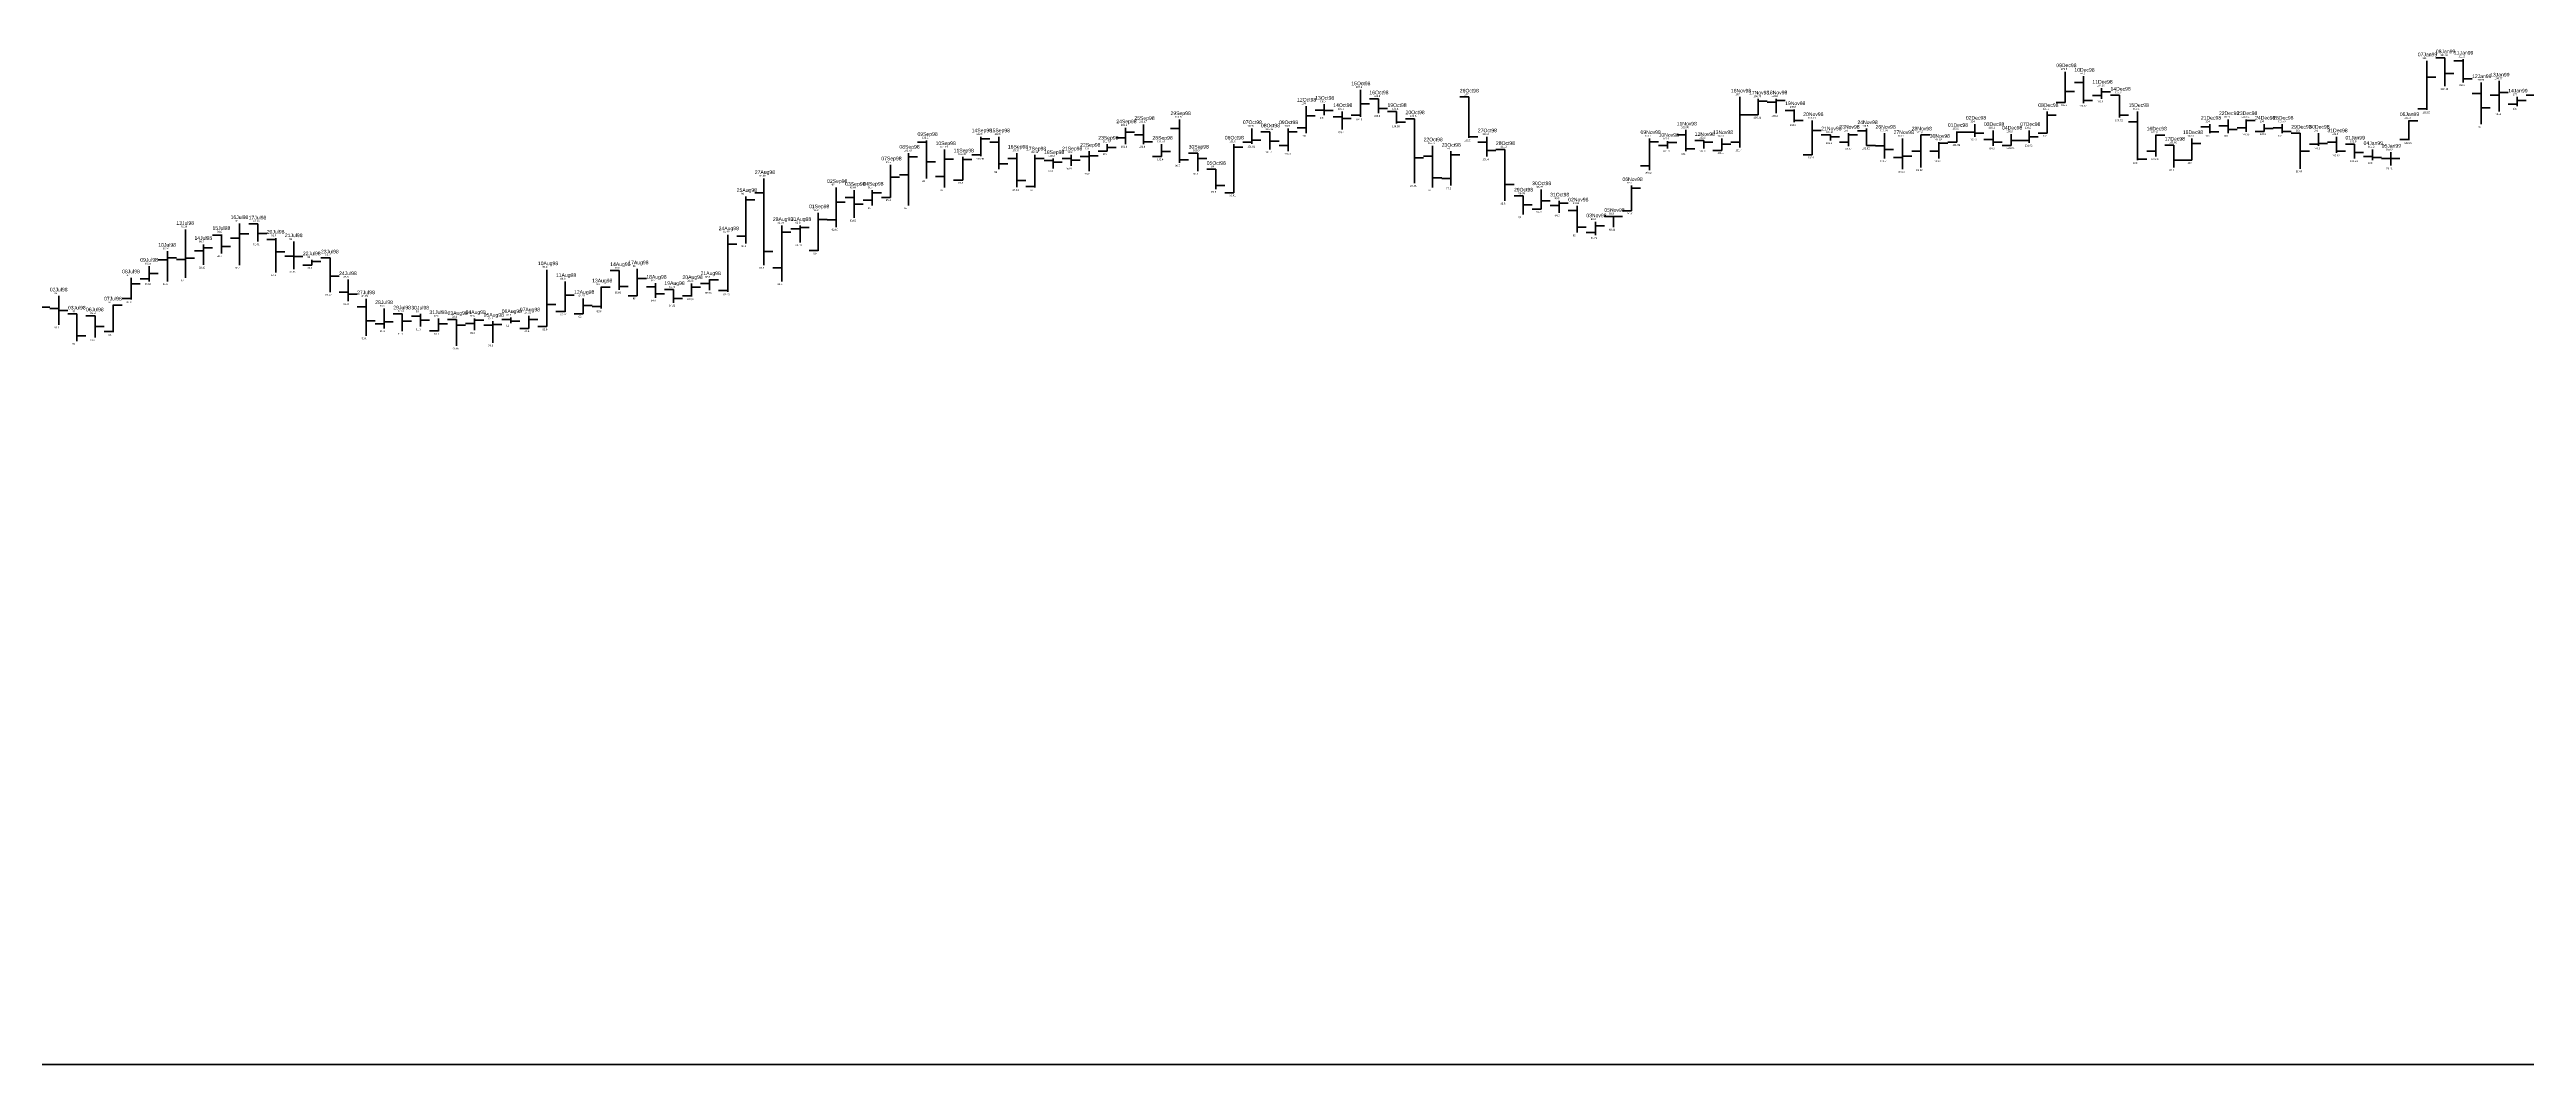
# Model space of a CAD drawing. Header units: inches. Extents: x 0 to 30000, y -20 to 2443.
# Drawn here: x 850.5 to 987.5, y 0 to 56.1 of the extents above; entities that cross this region are included whole.
import ezdxf

# ---------------------------------------------------------------- set-up
doc = ezdxf.new("R2010")
doc.units = ezdxf.units.IN
doc.header["$MEASUREMENT"] = 0
for name, color, linetype in [('axis', 7, 'Continuous'), ('DATE', 7, 'Continuous'), ('Graph', 7, 'Continuous'), ('Rate', 7, 'Continuous')]:
    doc.layers.add(name, color=color, linetype=linetype)
doc.styles.get("Standard").update_dxf_attribs({"font": 'arial.ttf'})

msp = doc.modelspace()

# ---------------------------------------------------------------- linework, layer by layer
at = {"layer": 'axis', "color": 7, "lineweight": 35}
msp.add_line((0, 0), (30000, 0), dxfattribs=at)
at = {"layer": 'Graph', "color": 3, "lineweight": 35}
for p, q in [((962, 54.9), (962, 53.2)), ((982, 55.5), (982, 52.785)), ((923, 53.9), (923, 52.4)), ((944, 53.5), (944, 50.7)), ((962, 53.805), (962.5, 53.805)), ((964, 53.575), (963.5, 53.575)), ((964, 53.99), (964, 53.4)), ((964, 53.79), (964.5, 53.79)), ((982, 54.6), (982.5, 54.6)), ((986, 53.61), (985.5, 53.61)), ((986, 54.385), (986, 52.7)), ((986, 53.75), (986.5, 53.75)), ((987, 53.5), (987, 53)), ((920, 53), (920, 51.5)), ((920, 52.46), (920.5, 52.46)), ((923, 52.5), (922.5, 52.5)), ((923, 53.13), (923.5, 53.13)), ((944, 52.52), (944.5, 52.52)), ((945, 52.505), (944.5, 52.505)), ((945, 53.39), (945, 52.505)), ((945, 53.275), (945.5, 53.275)), ((946, 53.205), (945.5, 53.205)), ((946, 53.4), (946, 52.6)), ((946, 53.3), (946.5, 53.3)), ((948, 52.195), (948, 50.3)), ((961, 52.7), (961, 51.5)), ((961, 52.5), (961.5, 52.5)), ((962, 53.2), (961.5, 53.2)), ((972, 52.255), (972, 51.575)), ((972, 52.2), (972.5, 52.2)), ((981, 52.2), (981, 51.105)), ((981, 52.185), (981.5, 52.185)), ((982, 52.85), (981.5, 52.85)), ((987, 53.1), (986.5, 53.1)), ((987, 53.3), (987.5, 53.3)), ((902, 51.3), (902, 50.225)), ((902, 51.195), (902.5, 51.195)), ((909, 50.895), (909, 50.5)), ((910, 51.25), (909.5, 51.25)), ((910, 51.8), (910, 50.9)), ((910, 51.56), (910.5, 51.56)), ((912, 50.89), (912, 50.2)), ((916, 50.9), (916, 48.205)), ((916, 50.72), (916.5, 50.72)), ((917, 51), (916.5, 51)), ((917, 51.75), (917, 50.905)), ((917, 51.12), (917.5, 51.12)), ((919, 50.825), (918.5, 50.825)), ((919, 51.75), (919, 50.505)), ((919, 51.57), (919.5, 51.57)), ((920, 51.8), (919.5, 51.8)), ((939, 51.2), (939, 49.46)), ((939, 51.02), (939.5, 51.02)), ((940, 50.815), (939.5, 50.815)), ((940, 51.05), (940, 50.65)), ((940, 50.99), (940.5, 50.99)), ((943, 51.2), (943, 50.55)), ((943, 50.885), (943.5, 50.885)), ((944, 51.005), (943.5, 51.005)), ((948, 51.65), (948.5, 51.65)), ((950, 51.005), (949.5, 51.005)), ((950, 51.5), (950, 50.785)), ((950, 51.4), (950.5, 51.4)), ((953, 51.2), (953, 49.515)), ((954, 51.4), (954, 49.61)), ((954, 51.4), (954.5, 51.4)), ((955, 50.995), (955, 50.1)), ((955, 50.95), (955.5, 50.95)), ((956, 50.995), (955.5, 50.995)), ((956, 51.6), (956, 50.995)), ((956, 51.55), (956.5, 51.55)), ((959, 50.825), (958.5, 50.825)), ((959, 51.45), (959, 50.825)), ((959, 51.1), (959.5, 51.1)), ((960, 51.1), (959.5, 51.1)), ((960, 51.65), (960, 50.96)), ((960, 51.3), (960.5, 51.3)), ((961, 51.5), (960.5, 51.5)), ((967, 51.4), (967, 50.21)), ((967, 51.395), (967.5, 51.395)), ((969, 51.2), (969, 50)), ((969, 50.925), (969.5, 50.925)), ((972, 51.8), (971.5, 51.8)), ((973, 51.6), (972.5, 51.6)), ((973, 52), (973, 51.6)), ((973, 51.75), (973.5, 51.75)), ((976, 50.9), (975.5, 50.9)), ((976, 51.5), (976, 50.8)), ((976, 50.925), (976.5, 50.925)), ((981, 51.15), (980.5, 51.15)), ((897, 49.75), (897, 47.95)), ((898, 50.395), (898, 47.5)), ((898, 50.185), (898.5, 50.185)), ((900, 50.59), (900, 48.5)), ((900, 50.06), (900.5, 50.06)), ((901, 50.19), (901, 48.9)), ((901, 50.04), (901.5, 50.04)), ((902, 50.3), (901.5, 50.3)), ((905, 50.295), (905, 48.5)), ((905, 50.105), (905.5, 50.105)), ((908, 50.2), (907.5, 50.2)), ((908, 50.5), (908, 49.4)), ((908, 50.24), (908.5, 50.24)), ((909, 50.5), (908.5, 50.5)), ((909, 50.7), (909.5, 50.7)), ((912, 50.2), (911.5, 50.2)), ((912, 50.49), (912.5, 50.49)), ((928, 50.5), (928, 48.6)), ((928, 50.3), (928.5, 50.3)), ((939, 49.7), (938.5, 49.7)), ((943, 50.55), (942.5, 50.55)), ((948, 50.3), (947.5, 50.3)), ((953, 50.15), (952.5, 50.15)), ((953, 50.225), (953.5, 50.225)), ((954, 50.5), (953.5, 50.5)), ((955, 50.505), (954.5, 50.505)), ((967, 50.5), (966.5, 50.5)), ((969, 50), (968.5, 50)), ((980, 50.1), (979.5, 50.1)), ((980, 50.45), (980, 49.705)), ((980, 50.1), (980.5, 50.1)), ((889, 48), (889, 45.4)), ((894, 48.5), (894, 46.31)), ((896, 48.35), (896, 47.5)), ((896, 48.195), (896.5, 48.195)), ((897, 49.06), (897.5, 49.06)), ((898, 49.2), (897.5, 49.2)), ((900, 49.1), (899.5, 49.1)), ((901, 48.9), (900.5, 48.9)), ((905, 48.55), (904.5, 48.55)), ((916, 48.205), (915.5, 48.205)), ((928, 49), (927.5, 49)), ((933, 48.375), (933, 47.3)), ((938, 48.6), (938, 47.205)), ((938, 48.45), (938.5, 48.45)), ((889, 47.815), (889.5, 47.815)), ((893, 47.1), (893, 45)), ((893, 46.72), (893.5, 46.72)), ((894, 46.7), (893.5, 46.7)), ((894, 47.685), (894.5, 47.685)), ((896, 47.8), (895.5, 47.8)), ((897, 47.95), (896.5, 47.95)), ((933, 47.3), (932.5, 47.3)), ((933, 47.755), (933.5, 47.755)), ((934, 47.5), (933.5, 47.5)), ((934, 47.75), (934, 47.1)), ((934, 47.635), (934.5, 47.635)), ((936, 46.6), (936, 45.855)), ((937, 46.9), (936.5, 46.9)), ((937, 46.9), (937, 46.31)), ((937, 46.9), (937.5, 46.9)), ((938, 47.205), (937.5, 47.205)), ((858, 46.18), (858, 43.5)), ((859, 45.35), (859, 44.21)), ((861, 45.69), (860.5, 45.69)), ((861, 46.5), (861, 44.2)), ((861, 45.935), (861.5, 45.935)), ((888, 45.885), (888, 42.725)), ((888, 45.355), (888.5, 45.355)), ((889, 45.8), (888.5, 45.8)), ((891, 46.395), (891, 43.3)), ((891, 46.03), (891.5, 46.03)), ((892, 46.2), (891.5, 46.2)), ((892, 46.4), (892, 45.455)), ((892, 46.28), (892.5, 46.28)), ((936, 46), (935.5, 46)), ((936, 46.37), (936.5, 46.37)), ((856, 44.145), (856, 43.295)), ((857, 44.5), (856.5, 44.5)), ((857, 44.97), (857, 43.3)), ((857, 44.605), (857.5, 44.605)), ((858, 44.51), (857.5, 44.51)), ((858, 44.59), (858.5, 44.59)), ((859, 45), (858.5, 45)), ((859, 45.15), (859.5, 45.15)), ((865, 44.2), (864.5, 44.2)), ((865, 44.5), (865, 44.2)), ((865, 44.395), (865.5, 44.395)), ((878, 43.95), (878, 40.8)), ((883, 44), (883, 42.5)), ((891, 44.05), (890.5, 44.05)), ((893, 45.005), (892.5, 45.005)), ((855, 43.5), (855, 42.3)), ((855, 43.16), (855.5, 43.16)), ((856, 43.45), (855.5, 43.45)), ((856, 43.735), (856.5, 43.735)), ((879, 43.3), (879, 41.62)), ((879, 42.55), (879.5, 42.55)), ((881, 43), (881, 41.8)), ((881, 42.98), (881.5, 42.98)), ((883, 42.5), (882.5, 42.5)), ((883, 43.455), (883.5, 43.455)), ((886, 42.5), (885.5, 42.5)), ((886, 43.19), (886, 42.465)), ((886, 42.99), (886.5, 42.99)), ((887, 43.185), (886.5, 43.185)), ((887, 43.4), (887, 42.815)), ((887, 43.395), (887.5, 43.395)), ((888, 42.8), (887.5, 42.8)), ((850, 41.875), (850.5, 41.875)), ((854, 42), (854, 40.5)), ((854, 41.99), (854.5, 41.99)), ((855, 42.35), (854.5, 42.35)), ((869, 41.8), (869, 40.7)), ((872, 41.25), (872, 40.55)), ((874, 41.25), (874, 40.6)), ((874, 41.16), (874.5, 41.16)), ((877, 41.395), (877, 40.7)), ((877, 41.19), (877.5, 41.19)), ((878, 42.03), (878.5, 42.03)), ((879, 41.645), (878.5, 41.645)), ((880, 41.5), (879.5, 41.5)), ((880, 42.365), (880, 41.5)), ((880, 41.975), (880.5, 41.975)), ((881, 41.905), (880.5, 41.905)), ((854, 40.53), (853.5, 40.53)), ((869, 40.95), (868.5, 40.95)), ((869, 41.075), (869.5, 41.075)), ((872, 40.565), (871.5, 40.565)), ((872, 40.95), (872.5, 40.95)), ((874, 40.975), (873.5, 40.975)), ((875, 40.875), (874.5, 40.875)), ((875, 41.1), (875, 39.9)), ((875, 40.925), (875.5, 40.925)), ((877, 40.7), (876.5, 40.7)), ((878, 40.8), (877.5, 40.8))]:
    msp.add_line(p, q, dxfattribs=at)
at = {"layer": 'Graph', "color": 1, "lineweight": 35}
for p, q in [((983, 55.67), (982.5, 55.67)), ((983, 55.67), (983, 54.09)), ((984, 55.5), (983.5, 55.5)), ((984, 55.6), (984, 54.3)), ((929, 53.5), (928.5, 53.5)), ((929, 53.5), (929, 51.25)), ((963, 54.305), (962.5, 54.305)), ((963, 54.65), (963, 53.16)), ((965, 53.6), (964.5, 53.6)), ((965, 53.6), (965, 52.36)), ((983, 54.8), (983.5, 54.8)), ((984, 54.5), (984.5, 54.5)), ((985, 53.7), (984.5, 53.7)), ((985, 54.295), (985, 52)), ((988, 53.6), (987.5, 53.6)), ((913, 52.25), (913, 49.85)), ((921, 52.775), (920.5, 52.775)), ((921, 53.1), (921, 52.5)), ((921, 52.745), (921.5, 52.745)), ((922, 52.4), (921.5, 52.4)), ((922, 52.7), (922, 51.7)), ((922, 52.31), (922.5, 52.31)), ((924, 53.4), (923.5, 53.4)), ((924, 53.4), (924, 52.6)), ((924, 52.865), (924.5, 52.865)), ((925, 52.7), (924.5, 52.7)), ((925, 52.7), (925, 52.025)), ((925, 52.115), (925.5, 52.115)), ((926, 52.29), (925.5, 52.29)), ((926, 52.3), (926, 48.73)), ((947, 52.75), (946.5, 52.75)), ((947, 52.8), (947, 52.1)), ((947, 52.2), (947.5, 52.2)), ((963, 53.3), (963.5, 53.3)), ((965, 52.5), (965.5, 52.5)), ((966, 52.125), (965.5, 52.125)), ((966, 52.7), (966, 50)), ((971, 52.25), (971, 51.5)), ((985, 52.895), (985.5, 52.895)), ((899, 51), (898.5, 51)), ((899, 51.1), (899, 49)), ((903, 51), (902.5, 51)), ((903, 51.3), (903, 49.5)), ((911, 51.4), (910.5, 51.4)), ((911, 51.985), (911, 50.9)), ((911, 51.015), (911.5, 51.015)), ((913, 51.75), (912.5, 51.75)), ((918, 51.575), (917.5, 51.575)), ((918, 51.575), (918, 50.6)), ((918, 51.06), (918.5, 51.06)), ((927, 50.8), (927, 48.5)), ((929, 51.29), (929.5, 51.29)), ((930, 51), (929.5, 51)), ((930, 51.3), (930, 50.2)), ((941, 51.4), (940.5, 51.4)), ((941, 51.675), (941, 50.5)), ((942, 51.1), (941.5, 51.1)), ((942, 51.1), (942, 50.65)), ((942, 51.005), (942.5, 51.005)), ((949, 51.405), (948.5, 51.405)), ((949, 51.405), (949, 51.1)), ((949, 51.3), (949.5, 51.3)), ((951, 51.625), (950.5, 51.625)), ((951, 51.75), (951, 50.81)), ((951, 50.81), (951.5, 50.81)), ((952, 50.8), (951.5, 50.8)), ((952, 51.495), (952, 50.1)), ((957, 51.56), (956.5, 51.56)), ((957, 52), (957, 51.3)), ((957, 51.495), (957.5, 51.495)), ((958, 51.15), (957.5, 51.15)), ((958, 51.65), (958, 50.8)), ((958, 51), (958.5, 51)), ((968, 50.84), (967.5, 50.84)), ((968, 50.84), (968, 49.6)), ((970, 51.85), (969.5, 51.85)), ((970, 52), (970, 51.5)), ((970, 51.575), (970.5, 51.575)), ((971, 51.9), (970.5, 51.9)), ((971, 51.7), (971.5, 51.7)), ((974, 51.8), (973.5, 51.8)), ((974, 51.995), (974, 51.5)), ((974, 51.6), (974.5, 51.6)), ((975, 51.5), (974.5, 51.5)), ((975, 51.5), (975, 49.525)), ((977, 50.995), (976.5, 50.995)), ((977, 51.3), (977, 50.41)), ((978, 50.9), (977.5, 50.9)), ((978, 50.9), (978, 50.105)), ((899, 49.915), (899.5, 49.915)), ((903, 49.805), (903.5, 49.805)), ((904, 50.1), (903.5, 50.1)), ((904, 50.4), (904, 48.505)), ((906, 49.98), (905.5, 49.98)), ((906, 50.1), (906, 49.55)), ((906, 49.9), (906.5, 49.9)), ((907, 50.1), (906.5, 50.1)), ((907, 50.3), (907, 49.7)), ((907, 50.005), (907.5, 50.005)), ((913, 50.025), (913.5, 50.025)), ((914, 50.4), (913.5, 50.4)), ((914, 50.4), (914, 49.4)), ((914, 50.1), (914.5, 50.1)), ((915, 49.5), (914.5, 49.5)), ((915, 49.5), (915, 48.4)), ((926, 50.135), (926.5, 50.135)), ((927, 50.22), (926.5, 50.22)), ((930, 50.545), (930.5, 50.545)), ((931, 50.6), (930.5, 50.6)), ((931, 50.6), (931, 47.75)), ((941, 50.625), (941.5, 50.625)), ((952, 50.59), (952.5, 50.59)), ((966, 50.055), (966.5, 50.055)), ((968, 50), (968.5, 50)), ((975, 50.495), (975.5, 50.495)), ((977, 50.5), (977.5, 50.5)), ((978, 50.425), (978.5, 50.425)), ((979, 50.2), (978.5, 50.2)), ((979, 50.6), (979, 50)), ((979, 50.15), (979.5, 50.15)), ((890, 48.205), (889.5, 48.205)), ((890, 48.995), (890, 44.2)), ((895, 48.34), (895, 46.81)), ((904, 48.875), (904.5, 48.875)), ((915, 48.605), (915.5, 48.605)), ((927, 49.035), (927.5, 49.035)), ((931, 48.66), (931.5, 48.66)), ((932, 48.025), (931.5, 48.025)), ((932, 48.025), (932, 47)), ((895, 47.95), (894.5, 47.95)), ((895, 47.565), (895.5, 47.565)), ((932, 47.535), (932.5, 47.535)), ((935, 47.225), (934.5, 47.225)), ((935, 47.475), (935, 46)), ((860, 45.85), (859.5, 45.85)), ((860, 45.9), (860, 44.85)), ((860, 45.23), (860.5, 45.23)), ((862, 46.48), (861.5, 46.48)), ((862, 46.48), (862, 45.505)), ((862, 45.96), (862.5, 45.96)), ((863, 45.61), (862.5, 45.61)), ((863, 45.7), (863, 43.8)), ((864, 45.5), (864, 43.98)), ((935, 46.3), (935.5, 46.3)), ((863, 44.94), (863.5, 44.94)), ((864, 44.7), (863.5, 44.7)), ((864, 44.68), (864.5, 44.68)), ((866, 44.6), (865.5, 44.6)), ((866, 44.6), (866, 42.71)), ((882, 43.9), (881.5, 43.9)), ((882, 43.9), (882, 42.83)), ((890, 44.96), (890.5, 44.96)), ((851, 42.5), (851, 40.9)), ((866, 43.595), (866.5, 43.595)), ((867, 42.7), (866.5, 42.7)), ((867, 43.4), (867, 42.2)), ((867, 42.6), (867.5, 42.6)), ((882, 43.015), (882.5, 43.015)), ((884, 43), (883.5, 43)), ((884, 43.2), (884, 42.4)), ((884, 42.615), (884.5, 42.615)), ((885, 42.855), (884.5, 42.855)), ((885, 42.855), (885, 42.11)), ((851, 41.795), (850.5, 41.795)), ((851, 41.695), (851.5, 41.695)), ((852, 41.5), (851.5, 41.5)), ((852, 41.5), (852, 40)), ((853, 41.4), (852.5, 41.4)), ((853, 41.4), (853, 40.2)), ((868, 41.9), (867.5, 41.9)), ((868, 42.345), (868, 40.3)), ((868, 41.13), (868.5, 41.13)), ((870, 41.505), (869.5, 41.505)), ((870, 41.505), (870, 40.55)), ((871, 41.375), (870.5, 41.375)), ((871, 41.5), (871, 40.8)), ((871, 41.155), (871.5, 41.155)), ((873, 41.2), (872.5, 41.2)), ((873, 41.2), (873, 39.74)), ((876, 41.2), (875.5, 41.2)), ((876, 41.3), (876, 41)), ((885, 42.36), (885.5, 42.36)), ((852, 40.29), (852.5, 40.29)), ((853, 40.815), (853.5, 40.815)), ((870, 41.105), (870.5, 41.105)), ((873, 40.875), (873.5, 40.875)), ((876, 41.1), (876.5, 41.1))]:
    msp.add_line(p, q, dxfattribs=at)

# ---------------------------------------------------------------- texts
at = {"layer": 'DATE'}
for s, p in [('09Dec98', (961.5, 55.15)), ('10Dec98', (962.5, 54.9)), ('07Jan99', (981.5, 55.75)), ('08Jan99', (982.5, 55.92)), ('11Jan99', (983.5, 55.85)), ('13Jan99', (985.5, 54.635)), ('12Oct98', (919.5, 53.25)), ('13Oct98', (920.5, 53.35)), ('15Oct98', (922.5, 54.15)), ('16Oct98', (923.5, 53.65)), ('26Oct98', (928.5, 53.75)), ('16Nov98', (943.5, 53.75)), ('17Nov98', (944.5, 53.64)), ('18Nov98', (945.5, 53.65)), ('11Dec98', (963.5, 54.24)), ('14Dec98', (964.5, 53.85)), ('12Jan99', (984.5, 54.545)), ('14Jan99', (986.5, 53.75)), ('24Sep98', (909.5, 52.05)), ('25Sep98', (910.5, 52.235)), ('29Sep98', (912.5, 52.5)), ('07Oct98', (916.5, 52)), ('09Oct98', (918.5, 52)), ('14Oct98', (921.5, 52.95)), ('19Oct98', (924.5, 52.95)), ('20Oct98', (925.5, 52.55)), ('11Nov98', (940.5, 51.925)), ('19Nov98', (946.5, 53.05)), ('20Nov98', (947.5, 52.445)), ('24Nov98', (950.5, 52)), ('02Dec98', (956.5, 52.25)), ('03Dec98', (957.5, 51.9)), ('07Dec98', (959.5, 51.9)), ('08Dec98', (960.5, 52.95)), ('15Dec98', (965.5, 52.95)), ('21Dec98', (969.5, 52.25)), ('22Dec98', (970.5, 52.5)), ('23Dec98', (971.5, 52.505)), ('24Dec98', (972.5, 52.25)), ('28Dec98', (973.5, 52.245)), ('06Jan99', (980.5, 52.45)), ('08Sep98', (897.5, 50.645)), ('09Sep98', (898.5, 51.35)), ('10Sep98', (899.5, 50.84)), ('14Sep98', (901.5, 51.55)), ('15Sep98', (902.5, 51.55)), ('16Sep98', (903.5, 50.65)), ('17Sep98', (904.5, 50.545)), ('21Sep98', (906.5, 50.55)), ('22Sep98', (907.5, 50.75)), ('23Sep98', (908.5, 51.145)), ('28Sep98', (911.5, 51.14)), ('30Sep98', (913.5, 50.65)), ('06Oct98', (915.5, 51.15)), ('08Oct98', (917.5, 51.825)), ('22Oct98', (926.5, 51.05)), ('23Oct98', (927.5, 50.75)), ('27Oct98', (929.5, 51.55)), ('28Oct98', (930.5, 50.85)), ('09Nov98', (938.5, 51.45)), ('10Nov98', (939.5, 51.3)), ('12Nov98', (941.5, 51.35)), ('13Nov98', (942.5, 51.45)), ('21Nov98', (948.5, 51.655)), ('23Nov98', (949.5, 51.75)), ('26Nov98', (951.5, 51.745)), ('27Nov98', (952.5, 51.45)), ('28Nov98', (953.5, 51.65)), ('30Nov98', (954.5, 51.245)), ('01Dec98', (955.5, 51.85)), ('04Dec98', (958.5, 51.7)), ('16Dec98', (966.5, 51.65)), ('17Dec98', (967.5, 51.09)), ('18Dec98', (968.5, 51.45)), ('29Dec98', (974.5, 51.75)), ('30Dec98', (975.5, 51.75)), ('31Dec98', (976.5, 51.55)), ('01Jan99', (977.5, 51.15)), ('04Jan99', (978.5, 50.85)), ('05Jan99', (979.5, 50.7)), ('27Aug98', (889.5, 49.245)), ('07Sep98', (896.5, 50)), ('11Sep98', (900.5, 50.44)), ('18Sep98', (905.5, 50.35)), ('05Oct98', (914.5, 49.75)), ('25Aug98', (888.5, 48.25)), ('02Sep98', (893.5, 48.75)), ('03Sep98', (894.5, 48.59)), ('04Sep98', (895.5, 48.6)), ('29Oct98', (931.5, 48.275)), ('30Oct98', (932.5, 48.625)), ('31Oct98', (933.5, 48)), ('06Nov98', (937.5, 48.85)), ('13Jul98', (857.5, 46.43)), ('16Jul98', (860.5, 46.75)), ('17Jul98', (861.5, 46.73)), ('28Aug98', (890.5, 46.645)), ('31Aug98', (891.5, 46.65)), ('01Sep98', (892.5, 47.35)), ('02Nov98', (934.5, 47.725)), ('03Nov98', (935.5, 46.85)), ('05Nov98', (936.5, 47.15)), ('10Jul98', (856.5, 45.22)), ('14Jul98', (858.5, 45.6)), ('15Jul98', (859.5, 46.15)), ('20Jul98', (862.5, 45.95)), ('21Jul98', (863.5, 45.75)), ('24Aug98', (887.5, 46.135)), ('08Jul98', (854.5, 43.75)), ('09Jul98', (855.5, 44.395)), ('22Jul98', (864.5, 44.75)), ('23Jul98', (865.5, 44.85)), ('24Jul98', (866.5, 43.65)), ('10Aug98', (877.5, 44.2)), ('14Aug98', (881.5, 44.15)), ('17Aug98', (882.5, 44.25)), ('21Aug98', (886.5, 43.65)), ('02Jul98', (850.5, 42.75)), ('27Jul98', (867.5, 42.595)), ('11Aug98', (878.5, 43.55)), ('12Aug98', (879.5, 42.615)), ('13Aug98', (880.5, 43.25)), ('18Aug98', (883.5, 43.45)), ('19Aug98', (884.5, 43.105)), ('20Aug98', (885.5, 43.44)), ('03Jul98', (851.5, 41.75)), ('06Jul98', (852.5, 41.65)), ('07Jul98', (853.5, 42.25)), ('28Jul98', (868.5, 42.05)), ('29Jul98', (869.5, 41.755)), ('30Jul98', (870.5, 41.75)), ('31Jul98', (871.5, 41.5)), ('03Aug98', (872.5, 41.45)), ('04Aug98', (873.5, 41.5)), ('05Aug98', (874.5, 41.35)), ('06Aug98', (875.5, 41.55)), ('07Aug98', (876.5, 41.645))]:
    msp.add_text(s, height=0.2, dxfattribs=at).set_placement(p)
at = {"layer": 'Rate'}
for s, p in [('109.8', (961.75, 55)), ('109.3', (962.75, 54.75)), ('111', (981.75, 55.6)), ('111.34', (982.75, 55.77)), ('111.2', (983.75, 55.7)), ('107.8', (922.75, 54)), ('106.8', (923.75, 53.5)), ('107', (928.75, 53.6)), ('107', (943.75, 53.6)), ('106.78', (944.75, 53.49)), ('106.8', (945.75, 53.5)), ('107.98', (963.75, 54.09)), ('107.2', (964.75, 53.7)), ('108.18', (982.75, 53.89)), ('108.6', (983.75, 54.1)), ('108.59', (984.75, 54.395)), ('108.77', (985.75, 54.485)), ('107', (986.75, 53.6)), ('103.97', (910.75, 52.085)), ('104.5', (912.75, 52.35)), ('106', (919.75, 53.1)), ('106.2', (920.75, 53.2)), ('105', (920.75, 52.3)), ('105.4', (921.75, 52.8)), ('104.8', (922.75, 52.2)), ('105.2', (923.75, 52.4)), ('105.4', (924.75, 52.8)), ('104.6', (925.75, 52.4)), ('105.01', (944.75, 52.305)), ('105.2', (945.75, 52.4)), ('105.6', (946.75, 52.9)), ('104.39', (947.75, 52.295)), ('104', (956.75, 52.1)), ('105.4', (960.75, 52.8)), ('106.4', (961.75, 53)), ('106.32', (962.75, 52.96)), ('106.8', (963.75, 53.2)), ('104.72', (964.75, 52.16)), ('105.4', (965.75, 52.8)), ('104', (969.75, 52.1)), ('104.5', (970.75, 52.35)), ('104.51', (971.75, 52.355)), ('104', (972.75, 52.1)), ('103.99', (973.75, 52.095)), ('104.4', (980.75, 52.3)), ('105.57', (981.75, 52.585)), ('105.4', (985.75, 52.5)), ('106', (986.75, 52.8)), ('102.2', (898.75, 51.2)), ('101.18', (899.75, 50.69)), ('102.6', (901.75, 51.4)), ('102.6', (902.75, 51.4)), ('101', (907.75, 50.6)), ('101.79', (908.75, 50.995)), ('103.6', (909.75, 51.9)), ('101.8', (909.75, 50.7)), ('101.8', (910.75, 50.7)), ('101.78', (911.75, 50.99)), ('101.8', (915.75, 51)), ('103.5', (916.75, 51.85)), ('101.81', (916.75, 50.705)), ('103.15', (917.75, 51.675)), ('103.5', (918.75, 51.85)), ('103', (919.75, 51.3)), ('103.4', (921.75, 51.5)), ('104.05', (924.75, 51.825)), ('101.6', (926.75, 50.9)), ('101', (927.75, 50.6)), ('102.5', (928.75, 51.05)), ('102.6', (929.75, 51.4)), ('101.2', (930.75, 50.7)), ('102.4', (938.75, 51.3)), ('102.1', (939.75, 51.15)), ('103.35', (940.75, 51.775)), ('102.2', (941.75, 51.2)), ('102.4', (942.75, 51.3)), ('104.2', (946.75, 51.9)), ('102.81', (948.75, 51.505)), ('102.2', (948.75, 50.9)), ('103', (949.75, 51.6)), ('103.5', (950.75, 51.85)), ('101.62', (950.75, 50.61)), ('102.99', (951.75, 51.595)), ('102.4', (952.75, 51.3)), ('102.8', (953.75, 51.5)), ('101.99', (954.75, 51.095)), ('103.2', (955.75, 51.7)), ('101.99', (955.75, 50.795)), ('102.6', (956.75, 51.1)), ('103.3', (957.75, 51.75)), ('101.6', (957.75, 50.6)), ('102.9', (958.75, 51.55)), ('101.65', (958.75, 50.625)), ('103.3', (959.75, 51.75)), ('101.92', (959.75, 50.76)), ('103', (960.75, 51.3)), ('102.8', (966.75, 51.5)), ('101.68', (967.75, 50.94)), ('102.4', (968.75, 51.3)), ('103', (969.75, 51.3)), ('103', (970.75, 51.3)), ('103.15', (971.75, 51.375)), ('103.2', (972.75, 51.4)), ('103', (973.75, 51.3)), ('103', (974.75, 51.6)), ('103', (975.75, 51.6)), ('101.6', (975.75, 50.6)), ('102.6', (976.75, 51.4)), ('101.8', (977.75, 51)), ('101.2', (978.75, 50.7)), ('102.21', (980.75, 50.905)), ('104', (984.75, 51.8)), ('99.5', (896.75, 49.85)), ('100.79', (897.75, 50.495)), ('100.38', (900.75, 50.29)), ('100.45', (901.75, 50.025)), ('99', (902.75, 49.3)), ('100.8', (903.75, 50.5)), ('100.59', (904.75, 50.395)), ('99.1', (905.75, 49.35)), ('100.2', (905.75, 50.2)), ('99.4', (906.75, 49.5)), ('100.6', (906.75, 50.4)), ('101', (908.75, 50.3)), ('100.4', (911.75, 50)), ('99.7', (912.75, 49.65)), ('100.8', (913.75, 50.5)), ('99', (914.75, 49.6)), ('101.2', (917.75, 50.4)), ('101.01', (918.75, 50.305)), ('100.4', (929.75, 50)), ('98.92', (938.75, 49.26)), ('101.3', (939.75, 50.45)), ('101', (940.75, 50.3)), ('101.3', (941.75, 50.45)), ('101.1', (942.75, 50.35)), ('101.4', (943.75, 50.5)), ('100.6', (947.75, 50.1)), ('101.57', (949.75, 50.585)), ('100.2', (951.75, 49.9)), ('99.03', (952.75, 49.315)), ('99.22', (953.75, 49.41)), ('100.2', (954.75, 49.9)), ('100', (965.75, 49.8)), ('100.42', (966.75, 50.01)), ('99.2', (967.75, 49.4)), ('100', (968.75, 49.8)), ('99.05', (974.75, 49.325)), ('100.82', (976.75, 50.21)), ('100.21', (977.75, 49.905)), ('100', (978.75, 49.8)), ('99.41', (979.75, 49.505)), ('100.9', (979.75, 50.55)), ('96', (888.75, 48.1)), ('97.99', (889.75, 49.095)), ('97', (893.75, 48.6)), ('96.68', (894.75, 48.44)), ('96.7', (895.75, 48.45)), ('98', (898.75, 48.8)), ('97', (899.75, 48.3)), ('97.8', (900.75, 48.7)), ('97.01', (903.75, 48.305)), ('97', (904.75, 48.3)), ('98.8', (907.75, 49.2)), ('98.8', (913.75, 49.2)), ('96.8', (914.75, 48.2)), ('96.41', (915.75, 48.005)), ('97.46', (925.75, 48.53)), ('97', (926.75, 48.3)), ('97.2', (927.75, 48.4)), ('96.05', (931.75, 48.125)), ('96.75', (932.75, 48.475)), ('97.2', (937.75, 48.7)), ('93', (860.75, 46.6)), ('92.96', (861.75, 46.58)), ('92.79', (890.75, 46.495)), ('92.8', (891.75, 46.5)), ('94.2', (892.75, 47.2)), ('93.62', (894.75, 46.61)), ('95', (895.75, 47.3)), ('95.9', (896.75, 47.75)), ('95', (897.75, 47.3)), ('95.5', (930.75, 47.55)), ('94', (931.75, 46.8)), ('94.6', (932.75, 47.1)), ('95.5', (933.75, 47.85)), ('94.2', (933.75, 46.9)), ('94.95', (934.75, 47.575)), ('93.2', (935.75, 46.7)), ('93.8', (936.75, 47)), ('94.41', (937.75, 47.005)), ('92.36', (857.75, 46.28)), ('90.7', (858.75, 45.45)), ('91.8', (859.75, 46)), ('91.01', (861.75, 45.305)), ('91.4', (862.75, 45.8)), ('91', (863.75, 45.6)), ('91.77', (887.75, 45.985)), ('90.8', (888.75, 45.2)), ('90.91', (891.75, 45.255)), ('92.62', (893.75, 46.11)), ('92', (934.75, 45.8)), ('91.71', (935.75, 45.655)), ('92.62', (936.75, 46.11)), ('88.29', (855.75, 44.245)), ('89.94', (856.75, 45.07)), ('88.42', (858.75, 44.01)), ('89.7', (859.75, 44.65)), ('88.4', (860.75, 44)), ('87.96', (863.75, 43.78)), ('89', (864.75, 44.6)), ('88.4', (864.75, 44)), ('89.2', (865.75, 44.7)), ('87.9', (877.75, 44.05)), ('87.8', (881.75, 44)), ('88', (882.75, 44.1)), ('88.4', (889.75, 44)), ('90', (892.75, 44.8)), ('85', (850.75, 42.6)), ('87', (854.75, 43.6)), ('86.59', (855.75, 43.095)), ('86.6', (856.75, 43.1)), ('87', (857.75, 43.3)), ('87.6', (862.75, 43.6)), ('85.42', (865.75, 42.51)), ('86.8', (866.75, 43.5)), ('84.69', (867.75, 42.445)), ('86.6', (878.75, 43.4)), ('84.73', (879.75, 42.465)), ('86', (880.75, 43.1)), ('85.66', (881.75, 42.63)), ('86.4', (883.75, 43.3)), ('85.71', (884.75, 42.955)), ('86.38', (885.75, 43.29)), ('86.8', (886.75, 43.5)), ('85.63', (886.75, 42.615)), ('85.45', (887.75, 42.525)), ('86.6', (890.75, 43.1)), ('83', (851.75, 41.6)), ('82.8', (852.75, 41.5)), ('84', (853.75, 42.1)), ('84.6', (854.75, 42.1)), ('84.4', (866.75, 42)), ('83.6', (868.75, 41.9)), ('83.01', (869.75, 41.605)), ('83', (870.75, 41.6)), ('82.5', (871.75, 41.35)), ('82.4', (872.75, 41.3)), ('82.5', (873.75, 41.35)), ('82.2', (874.75, 41.2)), ('82.6', (875.75, 41.4)), ('82.79', (876.75, 41.495)), ('83.24', (878.75, 41.42)), ('83', (879.75, 41.3)), ('83.6', (880.75, 41.6)), ('85', (882.75, 42.3)), ('84.8', (883.75, 42.2)), ('84.22', (884.75, 41.91)), ('84.93', (885.75, 42.265)), ('81.8', (850.75, 40.7)), ('80', (851.75, 39.8)), ('80.4', (852.75, 40)), ('81', (853.75, 40.3)), ('80.6', (867.75, 40.1)), ('81.4', (868.75, 40.5)), ('81.1', (869.75, 40.35)), ('81.6', (870.75, 40.6)), ('81.1', (871.75, 40.35)), ('81.2', (873.75, 40.4)), ('79.8', (874.75, 39.7)), ('82', (875.75, 40.8)), ('81.4', (876.75, 40.5)), ('81.6', (877.75, 40.6)), ('79.48', (872.75, 39.54))]:
    msp.add_text(s, height=0.1, dxfattribs=at).set_placement(p)

doc.saveas('drawing.dxf')
